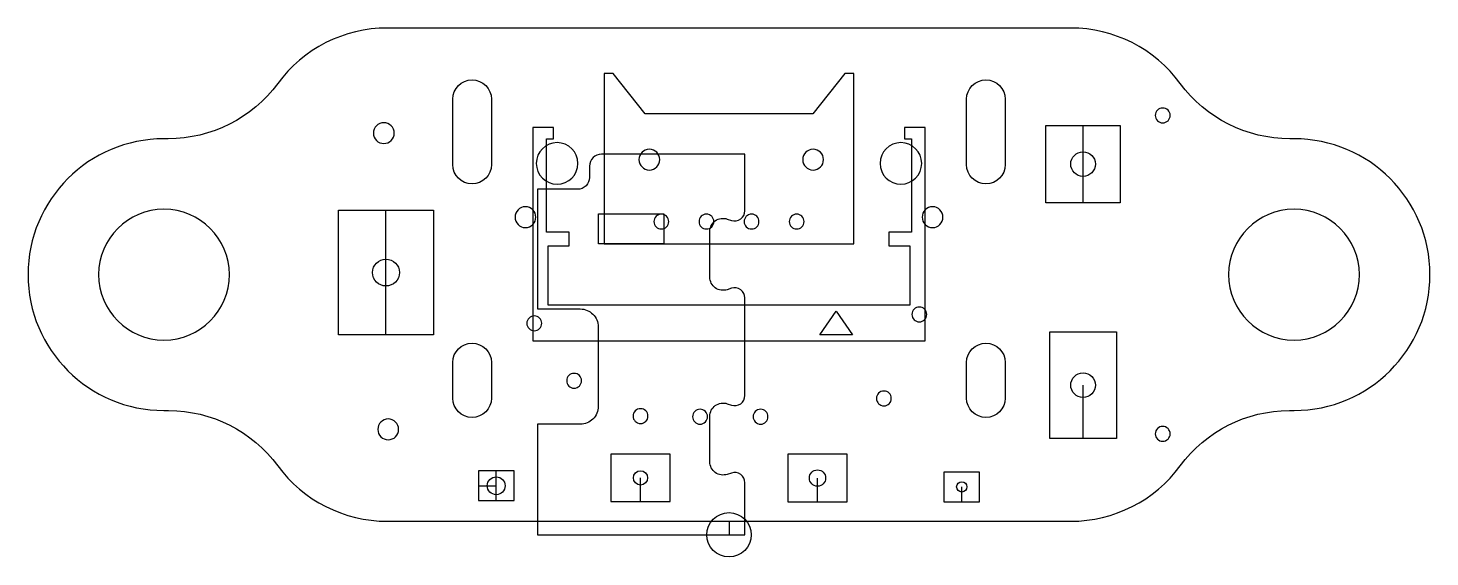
# Model space of a CAD drawing. Header units: millimetres. Extents: x -11.8 to 11.8, y -4.8 to 4.2.
import ezdxf

# ---------------------------------------------------------------- set-up
doc = ezdxf.new("R2010")
doc.units = ezdxf.units.MM
doc.layers.get('0').update_dxf_attribs({"linetype": 'CONTINUOUS'})

msp = doc.modelspace()

# ---------------------------------------------------------------- linework, layer by layer
for p, q in [((5.953, 1.21), (5.953, 2.51)), ((-5.768, -1.015), (-5.768, 1.085)), ((5.953, -2.76), (5.953, -1.86)), ((-3.914, -3.803), (-3.914, -3.303)), ((-1.488, -3.82), (-1.488, -3.42)), ((1.488, -3.823), (1.488, -3.423)), ((-4.214, -3.553), (-3.914, -3.553)), ((3.914, -3.822), (3.914, -3.572)), ((0, -4.15), (0, -4.378))]:
    msp.add_line(p, q)
for points in [[(-9.5, 2.286, 1), (-9.5, -2.286), (-9.422, -2.286, -0.23768), (-7.588, -3.218, 0.238603), (-5.746, -4.15), (5.746, -4.15, 0.238603), (7.588, -3.218, -0.23768), (9.422, -2.286), (9.5, -2.286, 1), (9.5, 2.286), (9.43, 2.286, -0.238603), (7.588, 3.218, 0.238603), (5.746, 4.15), (-5.746, 4.15, 0.238603), (-7.588, 3.218, -0.238603), (-9.43, 2.286)], [(-4.645, 1.852), (-4.645, 2.952, -1), (-3.995, 2.952), (-3.995, 1.852, -1)], [(3.995, 1.852), (3.995, 2.952, -1), (4.645, 2.952), (4.645, 1.852, -1)], [(-3.22, -4.378), (0.268, -4.378), (0.268, -3.501, 0.511427), (0.042, -3.338), (-0.03, -3.361, -0.511427), (-0.322, -3.15), (-0.322, -2.383, -0.511427), (-0.03, -2.172), (0.042, -2.195, 0.511427), (0.268, -2.032), (0.268, -0.393, 0.511427), (0.042, -0.23), (-0.03, -0.253, -0.511427), (-0.322, -0.042), (-0.322, 0.725, -0.511427), (-0.03, 0.936), (0.042, 0.913, 0.511427), (0.268, 1.076), (0.268, 2.027), (-2.145, 2.027, 0.414214), (-2.345, 1.827), (-2.345, 1.637, -0.414214), (-2.545, 1.437), (-3.22, 1.437), (-3.22, -0.578), (-2.5, -0.578, -0.414214), (-2.2, -0.878), (-2.2, -2.218, -0.414214), (-2.5, -2.518), (-3.22, -2.518)], [(-4.645, -2.078), (-4.645, -1.478, -1), (-3.995, -1.478), (-3.995, -2.078, -1)], [(3.995, -2.078), (3.995, -1.478, -1), (4.645, -1.478), (4.645, -2.078, -1)]]:
    msp.add_lwpolyline(points, format="xyb", close=True)
for points in [[(-1.951, 0.516), (-1.649, 0.516), (-0.751, 0.516), (-0.449, 0.516), (0.449, 0.516), (0.751, 0.516), (1.649, 0.516), (1.951, 0.516), (2.1, 0.516), (2.1, 3.386), (1.95, 3.386), (1.41, 2.706), (-1.41, 2.706), (-1.95, 3.386), (-2.1, 3.386), (-2.1, 0.516)], [(3.3, 2.476), (2.95, 2.476), (2.95, 2.286), (3.07, 2.286), (3.07, 0.716), (2.69, 0.716), (2.69, 0.486), (3.04, 0.486), (3.04, -0.514), (-3.04, -0.514), (-3.04, 0.486), (-2.69, 0.486), (-2.69, 0.716), (-3.07, 0.716), (-3.07, 2.286), (-2.95, 2.286), (-2.95, 2.476), (-3.3, 2.476), (-3.3, -1.114), (3.3, -1.114)], [(5.328, 1.21), (5.328, 2.51), (6.578, 2.51), (6.578, 1.21)], [(-4.968, 1.085), (-4.968, -1.015), (-6.568, -1.015), (-6.568, 1.085)], [(-2.196, 1.021), (-1.096, 1.021), (-1.096, 0.521), (-2.196, 0.521)], [(1.8, -0.614), (2.075, -1.014), (1.525, -1.014)], [(5.393, -0.96), (6.513, -0.96), (6.513, -2.76), (5.393, -2.76)], [(-0.988, -3.02), (-1.988, -3.02), (-1.988, -3.82), (-0.988, -3.82)], [(1.988, -3.023), (0.988, -3.023), (0.988, -3.823), (1.988, -3.823)], [(-4.214, -3.803), (-3.614, -3.803), (-3.614, -3.303), (-4.214, -3.303)], [(4.214, -3.322), (3.614, -3.322), (3.614, -3.822), (4.214, -3.822)]]:
    msp.add_lwpolyline(points, close=True)
at = {"extrusion": (0, 0, -1)}
for centre, radius in [((-7.293, 2.679), 0.125), ((5.804, 2.381), 0.175), ((2.89, 1.872), 0.35), ((-2.89, 1.872), 0.35), ((1.339, 1.935), 0.175), ((-1.414, 1.935), 0.175), ((9.5, 0), 1.1), ((3.423, 0.967), 0.175), ((1.137, 0.893), 0.125), ((0.379, 0.893), 0.125), ((-0.379, 0.893), 0.125), ((-1.137, 0.893), 0.125), ((-3.423, 0.967), 0.175), ((-9.5, 0), 1.1), ((3.274, -0.819), 0.125), ((-3.2, -0.67), 0.125), ((2.604, -1.786), 0.125), ((-2.604, -2.084), 0.125), ((1.488, -2.381), 0.125), ((0.486, -2.391), 0.125), ((-0.53, -2.391), 0.125), ((5.73, -2.604), 0.175), ((-7.293, -2.679), 0.125)]:
    msp.add_circle(centre, radius, dxfattribs=at)
for centre, radius in [((5.953, 1.86), 0.207), ((-5.768, 0.035), 0.226), ((5.953, -1.86), 0.207), ((-1.488, -3.42), 0.12), ((1.488, -3.423), 0.137), ((-3.914, -3.553), 0.15), ((3.914, -3.572), 0.0869), ((0, -4.378), 0.373)]:
    msp.add_circle(centre, radius)

doc.saveas('drawing.dxf')
